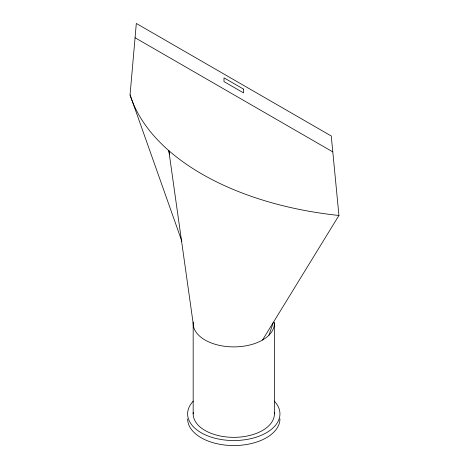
<?xml version="1.0" encoding="UTF-8"?>
<svg xmlns="http://www.w3.org/2000/svg" width="469" height="469" viewBox="0 0 469 469"><rect width="100%" height="100%" fill="white"/><g stroke="black" fill="none" stroke-linecap="round" stroke-linejoin="round"><path stroke-width="0.7" d="M181.861 241.259L130.06 94.867L136.315 23.45L331.266 136.004L338.94 215.459L262.511 340.025M268.966 335.171L273.427 322.232M135.066 37.731L332.802 151.897M169.532 154.195L168.805 150.613L193.175 323.446L193.175 413.893M274.406 323.446L274.406 413.893M274.295 401.112A46.155 26.645 0 0 1 233.791 440.538A46.155 26.645 0 0 1 193.287 401.112M274.342 412.532A40.615 23.45 0 0 1 233.791 437.343A40.615 23.45 0 0 1 193.24 412.532M279.946 418.905A46.155 26.645 0 0 1 233.791 445.55A46.155 26.645 0 0 1 187.635 418.905M338.94 215.459A259.392 149.758 0 0 1 130.06 94.867M274.342 322.086A40.615 23.45 0 0 1 233.791 346.896A40.615 23.45 0 0 1 193.24 322.086M243.581 89.151L224 77.842L224 81.612L243.581 92.915L243.581 89.151"/></g></svg>
